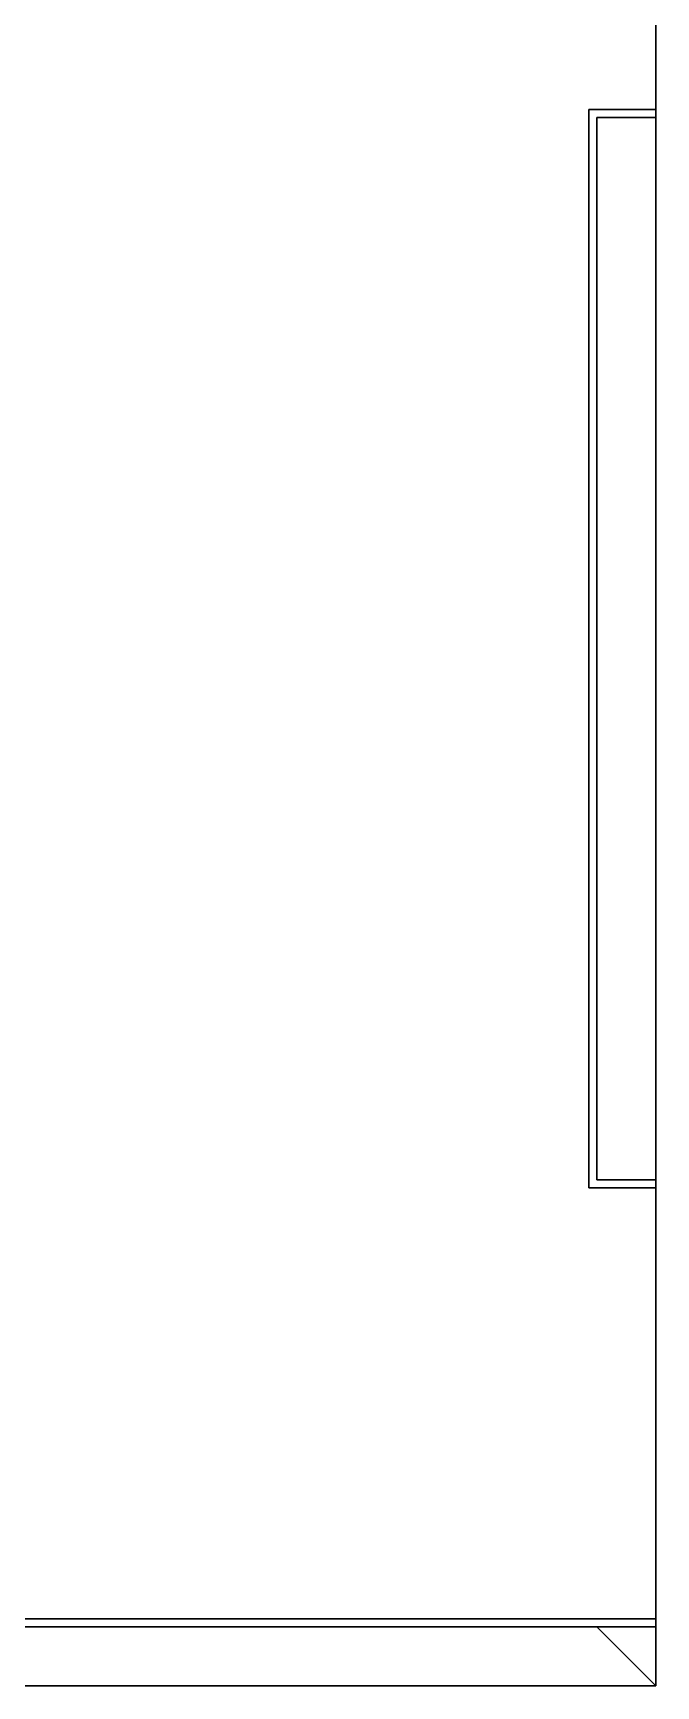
# Model space of a CAD drawing. Extents: x -150 to 6983, y -150 to 6527.
# Drawn here: x 5406 to 6983, y -150 to 4034 of the extents above; entities that cross this region are included whole.
import ezdxf

# ---------------------------------------------------------------- set-up
doc = ezdxf.new("R2010")
doc.units = 0
for name, color, linetype in [('LAYER0', 7, 'CONTINUOUS'), ('LAYER171', 7, 'CONTINUOUS'), ('LAYER172', 7, 'CONTINUOUS'), ('LAYER81', 7, 'CONTINUOUS'), ('LAYER82', 7, 'CONTINUOUS')]:
    doc.layers.add(name, color=color, linetype=linetype)

msp = doc.modelspace()

# ---------------------------------------------------------------- linework, layer by layer
at = {"layer": 'LAYER0', "invisible_edges": 1}
for points in [[(6983, 6527, -5), (-150, -150, -5), (-150, 6527, -5), (6983, 6527, -5)], [(-150, -150, -5), (6983, 6527, -5), (6983, -150, -5), (-150, -150, -5)], [(6983, -150), (-150, 6527), (-150, -150), (6983, -150)], [(-150, 6527), (6983, -150), (6983, 6527), (-150, 6527)], [(6983, 6527, -5), (6983, -150), (6983, -150, -5), (6983, 6527, -5)], [(6983, -150), (6983, 6527, -5), (6983, 6527), (6983, -150)], [(6983, -150), (-150, -150, -5), (6983, -150, -5), (6983, -150)], [(-150, -150, -5), (6983, -150), (-150, -150), (-150, -150, -5)]]:
    msp.add_3dface(points, dxfattribs=at)
at = {"layer": 'LAYER171'}
for points, invisible_edges in [([(2894, 0), (2914, 20), (6983, 0), (2894, 0)], 3), ([(2914, 20, 100), (2894, 0, 100), (6983, 0, 100), (2914, 20, 100)], 5), ([(6983, 0, 100), (2894, 0), (6983, 0), (6983, 0, 100)], 1), ([(2894, 0), (6983, 0, 100), (2894, 0, 100), (2894, 0)], 1), ([(6983, 0), (2914, 20), (6983, 20), (6983, 0)], 1), ([(2914, 20, 100), (6983, 20), (2914, 20), (2914, 20, 100)], 1), ([(6983, 20), (2914, 20, 100), (6983, 20, 100), (6983, 20)], 1), ([(2914, 20, 100), (6983, 0, 100), (6983, 20, 100), (2914, 20, 100)], 1), ([(6983, 20), (6983, 0, 100), (6983, 0), (6983, 20)], 1), ([(6983, 0, 100), (6983, 20), (6983, 20, 100), (6983, 0, 100)], 1)]:
    msp.add_3dface(points, dxfattribs=dict(at, invisible_edges=invisible_edges))
at = {"layer": 'LAYER172'}
for points, invisible_edges in [([(6813, 3840), (6833, 3820), (6813, 1111), (6813, 3840)], 3), ([(6833, 3820), (6813, 3840), (6983, 3840), (6833, 3820)], 5), ([(6813, 3840, 100), (6813, 1111), (6813, 1111, 100), (6813, 3840, 100)], 1), ([(6813, 1111), (6813, 3840, 100), (6813, 3840), (6813, 1111)], 1), ([(6813, 3840, 100), (6983, 3840), (6813, 3840), (6813, 3840, 100)], 1), ([(6983, 3840), (6813, 3840, 100), (6983, 3840, 100), (6983, 3840)], 1), ([(6813, 1111, 100), (6833, 1131, 100), (6813, 3840, 100), (6813, 1111, 100)], 3), ([(6813, 3840, 100), (6833, 3820, 100), (6983, 3840, 100), (6813, 3840, 100)], 3), ([(6833, 3820, 100), (6813, 3840, 100), (6833, 1131, 100), (6833, 3820, 100)], 3), ([(6833, 1131), (6813, 1111), (6833, 3820), (6833, 1131)], 3), ([(6833, 3820), (6983, 3840), (6983, 3820), (6833, 3820)], 1), ([(6983, 3840, 100), (6833, 3820, 100), (6983, 3820, 100), (6983, 3840, 100)], 1), ([(6983, 3820, 100), (6833, 3820), (6983, 3820), (6983, 3820, 100)], 1), ([(6833, 3820), (6983, 3820, 100), (6833, 3820, 100), (6833, 3820)], 1), ([(6833, 3820), (6833, 1131, 100), (6833, 1131), (6833, 3820)], 1), ([(6833, 1131, 100), (6833, 3820), (6833, 3820, 100), (6833, 1131, 100)], 1), ([(6983, 3840), (6983, 3820, 100), (6983, 3820), (6983, 3840)], 1), ([(6983, 3820, 100), (6983, 3840), (6983, 3840, 100), (6983, 3820, 100)], 1), ([(6813, 1111), (6833, 1131), (6983, 1111), (6813, 1111)], 3), ([(6833, 1131, 100), (6813, 1111, 100), (6983, 1111, 100), (6833, 1131, 100)], 5), ([(6983, 1111), (6833, 1131), (6983, 1131), (6983, 1111)], 1), ([(6833, 1131, 100), (6983, 1131), (6833, 1131), (6833, 1131, 100)], 1), ([(6983, 1131), (6833, 1131, 100), (6983, 1131, 100), (6983, 1131)], 1), ([(6833, 1131, 100), (6983, 1111, 100), (6983, 1131, 100), (6833, 1131, 100)], 1), ([(6983, 1131), (6983, 1111, 100), (6983, 1111), (6983, 1131)], 1), ([(6983, 1111, 100), (6983, 1131), (6983, 1131, 100), (6983, 1111, 100)], 1), ([(6983, 1111, 100), (6813, 1111), (6983, 1111), (6983, 1111, 100)], 1), ([(6813, 1111), (6983, 1111, 100), (6813, 1111, 100), (6813, 1111)], 1)]:
    msp.add_3dface(points, dxfattribs=dict(at, invisible_edges=invisible_edges))
at = {"layer": 'LAYER81'}
for points, invisible_edges in [([(2894, 0), (6983, -150), (2744, -150), (2894, 0)], 1), ([(6983, -150, 2407), (2894, 0, 2407), (2744, -150, 2407), (6983, -150, 2407)], 1), ([(6983, -150), (2894, 0), (6833, 0), (6983, -150)], 1), ([(6833, 0, 2407), (5435.5, 0, 462.5), (2894, 0, 2407), (6833, 0, 2407)], 3), ([(5375.5, 0, 462.5), (2894, 0, 2407), (5435.5, 0, 462.5), (5375.5, 0, 462.5)], 3), ([(2894, 0), (5185.5, 0, 382.5), (6833, 0), (2894, 0)], 3), ([(2894, 0, 2407), (6983, -150, 2407), (6833, 0, 2407), (2894, 0, 2407)], 1), ([(5435.5, 0, 382.5), (6833, 0), (5185.5, 0, 382.5), (5435.5, 0, 382.5)], 7), ([(6833, 0, 2407), (5435.5, 0, 382.5), (5435.5, 0, 462.5), (6833, 0, 2407)], 5), ([(6833, 0), (5435.5, 0, 382.5), (6833, 0, 2407), (6833, 0)], 3), ([(6833, 0), (6983, -150, 2407), (6983, -150), (6833, 0)], 1), ([(6983, -150, 2407), (6833, 0), (6833, 0, 2407), (6983, -150, 2407)], 1), ([(6983, -150, 2407), (2744, -150), (6983, -150), (6983, -150, 2407)], 1), ([(2744, -150), (6983, -150, 2407), (2744, -150, 2407), (2744, -150)], 1)]:
    msp.add_3dface(points, dxfattribs=dict(at, invisible_edges=invisible_edges))
at = {"layer": 'LAYER82'}
for points, invisible_edges in [([(6833, 1131), (6983, 3820), (6983, 1131), (6833, 1131)], 1), ([(6983, 3820), (6833, 1131), (6833, 3820), (6983, 3820)], 1), ([(6833, 3820), (6833, 3670.5, 380.5), (6833, 3820, 2407), (6833, 3820)], 3), ([(6833, 3820), (6833, 3610.5, 380.5), (6833, 3670.5, 380.5), (6833, 3820)], 5), ([(6833, 3820), (6833, 1304.5, 380.5), (6833, 3610.5, 380.5), (6833, 3820)], 7), ([(6833, 3820), (6833, 1244.5, 380.5), (6833, 1304.5, 380.5), (6833, 3820)], 5), ([(6833, 1131), (6833, 1244.5, 380.5), (6833, 3820), (6833, 1131)], 3), ([(6833, 3670.5, 460.5), (6833, 3820, 2407), (6833, 3670.5, 380.5), (6833, 3670.5, 460.5)], 3), ([(6833, 3610.5, 460.5), (6833, 3820, 2407), (6833, 3670.5, 460.5), (6833, 3610.5, 460.5)], 3), ([(6833, 1304.5, 380.5), (6833, 3820, 2407), (6833, 3610.5, 460.5), (6833, 1304.5, 380.5)], 7), ([(6833, 1304.5, 460.5), (6833, 3820, 2407), (6833, 1304.5, 380.5), (6833, 1304.5, 460.5)], 3), ([(6833, 1244.5, 460.5), (6833, 3820, 2407), (6833, 1304.5, 460.5), (6833, 1244.5, 460.5)], 3), ([(6833, 1244.5, 460.5), (6833, 1131, 2407), (6833, 3820, 2407), (6833, 1244.5, 460.5)], 5), ([(6833, 3820, 2407), (6983, 1131, 2407), (6983, 3820, 2407), (6833, 3820, 2407)], 1), ([(6983, 1131, 2407), (6833, 3820, 2407), (6833, 1131, 2407), (6983, 1131, 2407)], 1), ([(6983, 1131, 2407), (6983, 3820), (6983, 3820, 2407), (6983, 1131, 2407)], 1), ([(6983, 3820), (6983, 1131, 2407), (6983, 1131), (6983, 3820)], 1), ([(6833, 3610.5, 380.5), (6833, 1304.5, 380.5), (6833, 3610.5, 460.5), (6833, 3610.5, 380.5)], 3), ([(6833, 1244.5, 380.5), (6833, 1131), (6833, 1244.5, 460.5), (6833, 1244.5, 380.5)], 3), ([(6833, 1131, 2407), (6833, 1244.5, 460.5), (6833, 1131), (6833, 1131, 2407)], 3), ([(6833, 0, 2407), (6983, -150), (6983, -150, 2407), (6833, 0, 2407)], 1), ([(6983, -150), (6833, 0, 2407), (6833, 0), (6983, -150)], 1), ([(6983, -150, 2407), (6983, 0), (6983, 0, 2407), (6983, -150, 2407)], 1), ([(6983, 0), (6983, -150, 2407), (6983, -150), (6983, 0)], 1)]:
    msp.add_3dface(points, dxfattribs=dict(at, invisible_edges=invisible_edges))
for points in [[(6983, -150), (6833, 0), (6983, 0), (6983, -150)], [(6983, 0, 2407), (6833, 0, 2407), (6983, -150, 2407), (6983, 0, 2407)]]:
    msp.add_3dface(points, dxfattribs=at)

doc.saveas('drawing.dxf')
